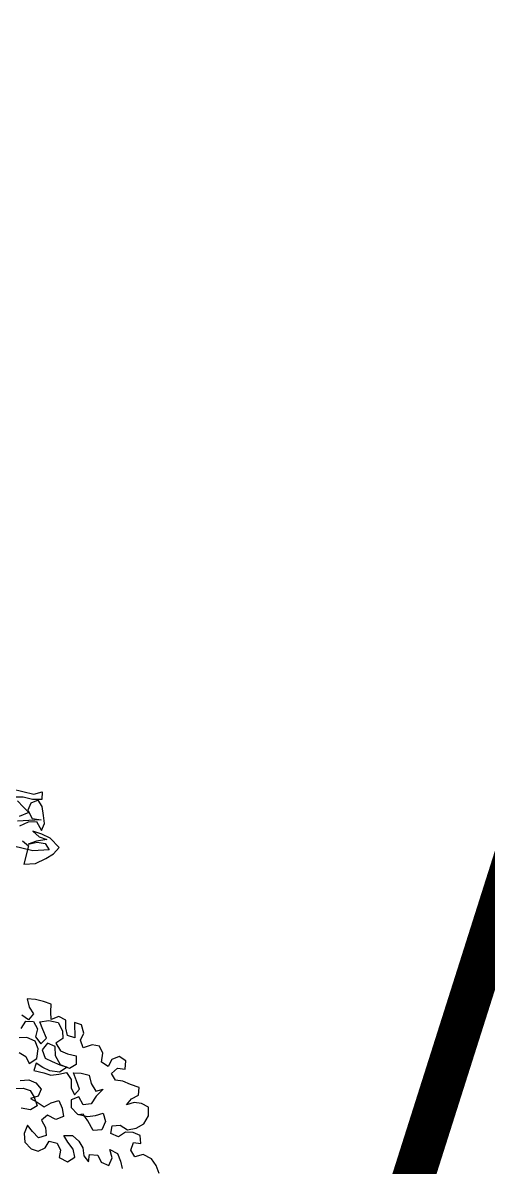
# Model space of a CAD drawing. Header units: inches. Extents: x 350994 to 353538, y 1581369 to 1583842.
# Drawn here: x 351691.171 to 351692.275, y 1583582.067 to 1583584.785 of the extents above; entities that cross this region are included whole.
import ezdxf

# ---------------------------------------------------------------- set-up
doc = ezdxf.new("R2010")
doc.units = ezdxf.units.IN
doc.header["$MEASUREMENT"] = 0
doc.linetypes.add('1', pattern=[0])
doc.layers.add("ROAD'S", color=1, linetype='1')
doc.layers.add('TREE', color=81, linetype='1')

# ---------------------------------------------------------------- blocks, each defined once
blk = doc.blocks.new('TREE_4')
at = {"color": 94}
for points in [[(1574.1, 7938.2), (1669.5, 7938.1), (1701.3, 7955.4), (1707.1, 7923.6), (1669.5, 7915), (1629, 7915), (1591.4, 7906.4)], [(1608.7, 7894.8), (1637.6, 7874.5), (1666.5, 7857.2), (1631.8, 7831.2)], [(1669.3, 7735.7), (1698.2, 7721.2), (1698.1, 7640.3), (1744.4, 7654.7), (1782, 7686.5), (1808.1, 7712.5), (1825.5, 7744.3), (1779.2, 7773.2), (1741.6, 7781.9), (1701.2, 7784.9), (1733, 7767.5), (1767.6, 7764.6), (1727.2, 7747.2), (1695.3, 7727), (1730, 7744.3), (1764.7, 7747.2), (1787.8, 7724.1), (1721.3, 7703.9), (1637.5, 7704)], [(1643.3, 7793.6), (1675.2, 7819.6), (1707, 7828.2), (1735.9, 7796.4), (1741.7, 7828.2), (1730.1, 7860), (1715.7, 7894.7), (1692.6, 7917.9), (1666.6, 7897.6), (1660.8, 7865.8), (1686.8, 7836.9), (1724.3, 7839.8), (1675.2, 7825.4), (1628.9, 7810.9)], [(1884.2, 6712.8), (1916, 6721.4), (1947.8, 6718.5), (1970.9, 6695.4), (1991.1, 6663.5), (1968, 6640.4), (1927.5, 6637.6)], [(1895.8, 6750.4), (1930.5, 6761.9), (1962.3, 6756.1), (1991.2, 6735.8), (1985.4, 6704), (1956.4, 6686.7), (1988.2, 6678), (2020, 6666.4), (2046.1, 6689.5), (2075, 6706.8), (2095.2, 6677.9), (2109.7, 6646.1), (2080.7, 6625.9), (2043.1, 6634.6), (2022.9, 6608.6), (2046, 6582.5), (2057.5, 6550.7), (2028.6, 6533.4), (1996.8, 6553.7), (1970.8, 6573.9), (1965, 6536.4), (1976.5, 6501.6), (2008.3, 6481.4), (2040.1, 6478.5), (2066.1, 6498.7), (2074.8, 6530.5), (2109.5, 6530.4), (2129.8, 6504.4), (2132.6, 6472.6), (2170.2, 6463.9), (2196.2, 6489.9), (2181.8, 6521.7), (2152.9, 6544.9), (2129.8, 6568), (2164.5, 6576.6), (2196.3, 6559.3), (2219.4, 6536.1), (2231, 6504.3), (2257, 6484), (2254.1, 6515.8), (2288.8, 6521.6), (2309, 6495.6), (2343.7, 6489.7), (2349.5, 6524.4), (2332.2, 6556.3), (2366.9, 6547.5), (2387.1, 6518.6), (2401.5, 6489.7)], [(2557.7, 6506.9), (2537.5, 6535.8), (2511.5, 6559), (2473.9, 6567.7), (2442.1, 6550.4), (2419, 6573.5), (2421.9, 6608.2), (2453.7, 6611.1), (2442.1, 6642.9), (2410.3, 6648.7), (2378.5, 6643), (2355.4, 6617), (2320.7, 6622.8), (2317.8, 6654.6), (2349.6, 6666.1), (2384.3, 6654.5), (2419, 6668.9), (2445.1, 6694.9), (2456.7, 6732.5), (2448, 6767.2), (2416.2, 6775.9), (2384.4, 6773.1), (2355.5, 6755.7), (2370, 6784.6), (2396, 6807.7), (2390.3, 6839.5), (2352.7, 6842.5), (2318, 6848.3), (2286.2, 6845.4), (2263.1, 6868.6), (2283.4, 6897.5), (2315.2, 6900.3), (2309.4, 6935), (2277.6, 6946.6), (2251.6, 6926.4), (2242.9, 6894.6), (2211.1, 6906.2), (2208.2, 6943.8), (2188, 6969.8), (2156.2, 6967), (2121.5, 6946.8), (2104.2, 6975.7), (2110, 7007.5), (2092.7, 7039.3), (2060.9, 7042.2), (2078.2, 6978.6), (2046.3, 6981.5), (2031.9, 7010.5), (2023.3, 7042.3), (1991.5, 7051), (1962.5, 7030.8), (1953.9, 7062.6), (1948.1, 7094.4), (1913.5, 7097.3), (1878.8, 7097.3), (1844.1, 7091.6), (1861.4, 7059.8), (1884.5, 7036.6), (1870, 7007.7), (1838.2, 7019.3)], [(1864.1, 6863.2), (1895.9, 6854.5), (1916.1, 6828.4), (1942.1, 6857.3), (1939.3, 6897.8), (1919.1, 6926.7), (1881.5, 6932.5), (1849.7, 6923.9)], [(1849.7, 6964.4), (1861.3, 6999.1), (1893.1, 7004.8), (1916.2, 6978.8), (1916.2, 6944.1), (1945.1, 6920.9), (1962.5, 6949.8), (1939.4, 6981.6), (1919.2, 7010.6), (1953.9, 7025), (1994.3, 7025), (2020.3, 6996), (2029, 6964.2), (2005.8, 6938.2), (2031.8, 6912.2), (2063.6, 6906.3), (2101.2, 6906.3), (2109.9, 6871.6), (2086.7, 6848.5), (2046.2, 6854.3), (2017.3, 6886.2), (2005.8, 6923.7), (1971.1, 6929.6), (1956.6, 6897.8), (1976.9, 6865.9), (2008.7, 6860.1), (2043.3, 6854.3), (2075.1, 6851.4), (2049.1, 6822.5), (2008.6, 6819.7), (1976.8, 6825.5), (1945, 6837.1), (1942.1, 6805.3), (1985.5, 6805.2), (2017.3, 6802.3), (2049.1, 6813.8), (2078, 6828.3), (2104, 6805.1), (2112.7, 6770.4), (2132.9, 6744.4), (2147.4, 6773.3), (2127.1, 6805.1), (2106.9, 6834), (2138.7, 6839.8), (2173.4, 6839.7), (2190.8, 6807.9), (2216.8, 6781.9), (2245.7, 6796.3), (2222.5, 6761.6), (2210.9, 6724.1), (2179.1, 6712.5), (2153.1, 6741.5), (2124.2, 6721.2), (2132.8, 6689.4), (2164.6, 6669.2), (2208, 6669.1), (2239.8, 6680.7), (2268.7, 6698), (2286, 6666.2), (2280.2, 6628.6), (2245.5, 6617.1), (2213.7, 6651.8), (2187.7, 6674.9), (2167.5, 6666.3)]]:
    blk.add_lwpolyline(points, dxfattribs=at)

msp = doc.modelspace()

# ---------------------------------------------------------------- linework, layer by layer
at = {"layer": "ROAD'S", "lineweight": 5, "const_width": 0.1}
msp.add_lwpolyline([(351585.9109, 1583663.8257), (351585.9109, 1583663.8257), (351694.5933, 1583601.7243), (351695.6944, 1583599.0078), (351696.1282, 1583594.7552), (351690.5648, 1583577.2087)], dxfattribs=at)

# ---------------------------------------------------------------- block references
at = {"layer": 'TREE', "lineweight": 5, "xscale": 0.0005632341247466223, "yscale": 0.0005632341530485974, "zscale": 0.0005632341444477617, "rotation": 346.4411541233163}
msp.add_blockref('TREE_4', (351689.2346, 1583578.8272), dxfattribs=at)

doc.saveas('drawing.dxf')
